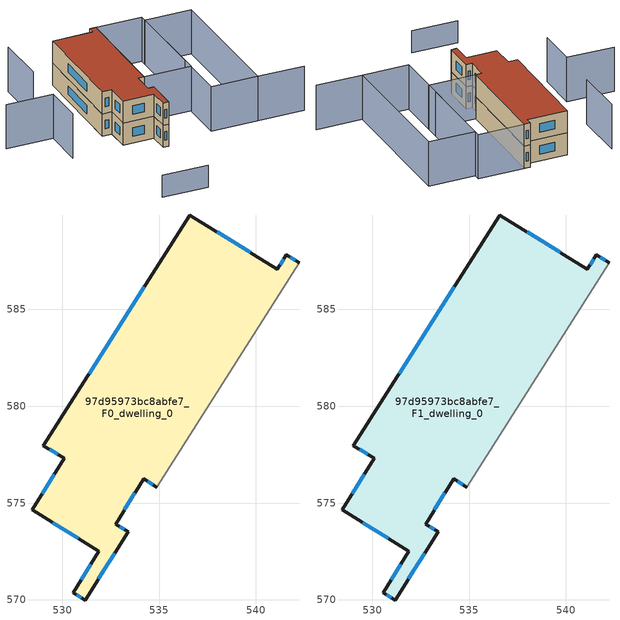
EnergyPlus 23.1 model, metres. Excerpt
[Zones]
97d95973bc8abfe7_F0_dwelling_0
 floor ground (EU_floor_Construction): 541.58,587.83 542.24,587.42 534.88,575.83 534.2,576.25 532.76,573.92 533.41,573.51 531.17,570 530.56,570.37 531.89,572.52 528.45,574.66 530.09,577.31 529.02,577.97 536.59,589.88 541.11,587.08 z0
 wall outside (EU_wall_Construction): 542.24,587.42 541.58,587.83 541.11,587.08 536.59,589.88 529.02,577.97 530.09,577.31 528.45,574.66 531.89,572.52 530.56,570.37 531.17,570 533.41,573.51 532.76,573.92 534.2,576.25 534.88,575.83 z0:3
 wall adiabatic (EU_wall_Construction): 534.88,575.83 542.24,587.42 z0:3
 window (EU_Window_Construction): 530.75,570.26 530.98,570.11 / 531.48,571.85 530.98,571.04 / 529.52,573.99 530.82,573.19 / 529.58,576.49 528.96,575.49 / 529.36,577.77 529.76,577.52 / 534.23,586.17 531.38,581.68 / 539.7,587.95 538,589.01 / 541.43,587.6 541.26,587.31 / 542.03,587.54 541.78,587.7 / 534.41,576.12 534.67,575.96 / 533.21,574.64 533.75,575.52 / 533.21,573.64 532.96,573.79 / 531.87,571.09 532.71,572.42 z0.93:2.07
97d95973bc8abfe7_F1_dwelling_0
 floor to 97d95973bc8abfe7_F0_dwelling_0 (EU_floor_Construction): 541.58,587.83 542.24,587.42 534.88,575.83 534.2,576.25 532.76,573.92 533.41,573.51 531.17,570 530.56,570.37 531.89,572.52 528.45,574.66 530.09,577.31 529.02,577.97 536.59,589.88 541.11,587.08 z3
 wall outside (EU_wall_Construction): 542.24,587.42 541.58,587.83 541.11,587.08 536.59,589.88 529.02,577.97 530.09,577.31 528.45,574.66 531.89,572.52 530.56,570.37 531.17,570 533.41,573.51 532.76,573.92 534.2,576.25 534.88,575.83 z3:6
 wall adiabatic (EU_wall_Construction): 534.88,575.83 542.24,587.42 z3:6
 window (EU_Window_Construction): 530.75,570.26 530.98,570.11 / 531.48,571.85 530.98,571.04 / 529.52,573.99 530.82,573.19 / 529.58,576.49 528.96,575.49 / 529.36,577.77 529.76,577.52 / 534.23,586.17 531.38,581.68 / 539.7,587.95 538,589.01 / 541.43,587.6 541.26,587.31 / 542.03,587.54 541.78,587.7 / 534.41,576.12 534.67,575.96 / 533.21,574.64 533.75,575.52 / 533.21,573.64 532.96,573.79 / 531.87,571.09 532.71,572.42 z3.93:5.07
 roof outside (EU_roof_Construction): 534.88,575.83 542.24,587.42 541.58,587.83 541.11,587.08 536.59,589.88 529.02,577.97 530.09,577.31 528.45,574.66 531.89,572.52 530.56,570.37 531.17,570 533.41,573.51 532.76,573.92 534.2,576.25 z6
shading: 519.95,563.69 525.04,560.46 z0:3; 547.47,561.27 542.32,564.49 / 520.16,585.94 525.4,582.62 / 525.4,582.62 522.46,577.98 / 532.43,593.49 528.82,587.66 / 537.12,567.74 546.97,583.49 / 546.97,583.49 552.17,580.24 / 552.17,580.24 542.31,564.49 / 542.31,564.49 537.12,567.74 / 547.41,584.19 540.13,572.55 / 540.13,572.55 534.88,575.83 / 534.88,575.83 542.17,587.47 / 542.17,587.47 547.41,584.19 z0:6
[Building]
EU S2 Campaign: North Axis=0; Terrain=City; Solar Distribution=FullExterior
[Site:Location]
Montreal-Trudeau.Intl.AP: Latitude=45.4667; Longitude=-73.75; Time Zone=-5; Elevation=36
[SizingPeriod:WeatherFileDays]
AnnualSizingPeriod: Begin Month=1; Begin Day of Month=1; End Month=12; End Day of Month=31; Day of Week for Start Day=Monday; Use Weather File Daylight Saving Period=No; Use Weather File Rain and Snow Indicators=No
[MATERIAL]
EU_InternalMass_Material: Roughness=MediumRough; Thickness=0.1; Conductivity=1; Density=1800; Specific Heat=900; Thermal Absorptance=0.9; Solar Absorptance=0.7; Visible Absorptance=0.7
[MATERIAL:NOMASS] Roughness=MediumRough; Thermal Absorptance=0.9; Solar Absorptance=0.7; Visible Absorptance=0.7
Name | Thermal Resistance
EU_wall_NoMass; EU_floor_NoMass | 1.51479
EU_roof_NoMass | 2.84114
[WINDOWMATERIAL:SIMPLEGLAZINGSYSTEM]
EU_Window_SimpleGlazing: UFactor=3.53504; Solar Heat Gain Coefficient=0.8; Visible Transmittance=0.8
[CONSTRUCTION]
EU_wall_Construction: EU_wall_NoMass
EU_roof_Construction: EU_roof_NoMass
EU_floor_Construction: EU_floor_NoMass
EU_Window_Construction: EU_Window_SimpleGlazing
EU_InternalMass_Construction: EU_InternalMass_Material
[ZONE] Type=1; Multiplier=1; Ceiling Height=autocalculate; Floor Area=autocalculate; Part of Total Floor Area=Yes
Name | Volume
97d95973bc8abfe7_F0_dwelling_0 | 304.217
97d95973bc8abfe7_F1_dwelling_0 | 304.218
[INTERNALMASS] Construction=EU_InternalMass_Construction; Surface Area=101.406
Name | Zone or ZoneList
97d95973bc8abfe7_F0_dwelling_0_EU_InternalMass | 97d95973bc8abfe7_F0_dwelling_0
97d95973bc8abfe7_F1_dwelling_0_EU_InternalMass | 97d95973bc8abfe7_F1_dwelling_0
[OTHEREQUIPMENT] Fuel Type=Electricity; Design Level Calculation Method=Watts/Area; Power per Zone Floor Area=1; Fraction Latent=0; Fraction Radiant=0; Fraction Lost=0; Carbon Dioxide Generation Rate=0; EndUse Subcategory=EU_Step8_InternalGains
Name | Zone or ZoneList or Space or SpaceList | Schedule
EU_Step8_InternalGain_97d95973bc8abfe7_F0_dwelling_0_f000 | 97d95973bc8abfe7_F0_dwelling_0 | EU_Step8_GainSchedule_97d95973bc8abfe7_F0_dwelling_0_f000
EU_Step8_InternalGain_97d95973bc8abfe7_F1_dwelling_0_f000 | 97d95973bc8abfe7_F1_dwelling_0 | EU_Step8_GainSchedule_97d95973bc8abfe7_F1_dwelling_0_f000
[ZONEVENTILATION:DESIGNFLOWRATE] Schedule=EU_AlwaysOn; Design Flow Rate Calculation Method=AirChanges/Hour; Air Changes per Hour=0.775154; Ventilation Type=Natural; Fan Pressure Rise=0; Fan Total Efficiency=1; Constant Term Coefficient=1; Temperature Term Coefficient=0; Velocity Term Coefficient=0; Velocity Squared Term Coefficient=0; Minimum Indoor Temperature=-100; Maximum Indoor Temperature=100; Delta Temperature=-100; Minimum Outdoor Temperature=-100; Maximum Outdoor Temperature=100; Maximum Wind Speed=40
Name | Zone or ZoneList or Space or SpaceList
EU_ConstantAir_97d95973bc8abfe7_F0_dwelling_0 | 97d95973bc8abfe7_F0_dwelling_0
EU_ConstantAir_97d95973bc8abfe7_F1_dwelling_0 | 97d95973bc8abfe7_F1_dwelling_0
[HVACTEMPLATE:THERMOSTAT] Constant Heating Setpoint=20; Constant Cooling Setpoint=50
EU_HeatOnly_97d95973bc8abfe7_F0_dwelling_0; EU_HeatOnly_97d95973bc8abfe7_F1_dwelling_0
[HVACTEMPLATE:ZONE:IDEALLOADSAIRSYSTEM] System Availability Schedule=EU_AlwaysOn; Maximum Heating Supply Air Temperature=50; Minimum Cooling Supply Air Temperature=13; Maximum Heating Supply Air Humidity Ratio=0.0156; Minimum Cooling Supply Air Humidity Ratio=0.0077; Heating Limit=NoLimit; Cooling Limit=NoLimit; Heating Availability Schedule=EU_AlwaysOn; Cooling Availability Schedule=EU_CoolingOff; Dehumidification Control Type=ConstantSensibleHeatRatio; Cooling Sensible Heat Ratio=0.7; Dehumidification Setpoint=60; Humidification Control Type=None; Humidification Setpoint=30; Outdoor Air Method=None; Outdoor Air Flow Rate per Person=0.00944; Outdoor Air Flow Rate per Zone Floor Area=0; Outdoor Air Flow Rate per Zone=0; Demand Controlled Ventilation Type=None; Outdoor Air Economizer Type=NoEconomizer; Heat Recovery Type=None; Sensible Heat Recovery Effectiveness=0.7; Latent Heat Recovery Effectiveness=0.65
Name | Template Thermostat
97d95973bc8abfe7_F0_dwelling_0 | EU_HeatOnly_97d95973bc8abfe7_F0_dwelling_0
97d95973bc8abfe7_F1_dwelling_0 | EU_HeatOnly_97d95973bc8abfe7_F1_dwelling_0
[SIZING:ZONE] Zone Cooling Design Supply Air Temperature Input Method=SupplyAirTemperature; Zone Cooling Design Supply Air Temperature=13; Zone Heating Design Supply Air Temperature Input Method=SupplyAirTemperature; Zone Heating Design Supply Air Temperature=50; Zone Cooling Design Supply Air Humidity Ratio=0.008; Zone Heating Design Supply Air Humidity Ratio=0.008; Cooling Design Air Flow Method=DesignDay; Cooling Design Air Flow Rate=0; Cooling Minimum Air Flow per Zone Floor Area=0.000762; Cooling Minimum Air Flow=0; Cooling Minimum Air Flow Fraction=0.2; Heating Design Air Flow Method=DesignDay; Heating Design Air Flow Rate=0; Heating Maximum Air Flow per Zone Floor Area=0.002032; Heating Maximum Air Flow=0.141576; Heating Maximum Air Flow Fraction=0.3; Account for Dedicated Outdoor Air System=No; Dedicated Outdoor Air System Control Strategy=NeutralSupplyAir; Dedicated Outdoor Air Low Setpoint Temperature for Design=autosize; Dedicated Outdoor Air High Setpoint Temperature for Design=autosize; Zone Load Sizing Method=Sensible Load Only No Latent Load; Zone Latent Cooling Design Supply Air Humidity Ratio Input Method=HumidityRatioDifference; Zone Cooling Design Supply Air Humidity Ratio Difference=0.005; Zone Latent Heating Design Supply Air Humidity Ratio Input Method=HumidityRatioDifference; Zone Humidification Design Supply Air Humidity Ratio Difference=0.005
97d95973bc8abfe7_F0_dwelling_0; 97d95973bc8abfe7_F1_dwelling_0
[SCHEDULE:CONSTANT]
Name | Hourly Value
EU_AlwaysOn | 1
EU_CoolingOff | 0
[SCHEDULE:FILE] Column Number=1; Rows to Skip at Top=0; Number of Hours of Data=8760; Column Separator=Comma; Interpolate to Timestep=No; Minutes per Item=60; Adjust Schedule for Daylight Savings=Yes
Name | File
EU_Step8_GainSchedule_97d95973bc8abfe7_F0_dwelling_0_f000 | ../../schedules/97d95973bc8abfe7/97d95973bc8abfe7_F0_dwelling_0_f000_gain.csv
EU_Step8_GainSchedule_97d95973bc8abfe7_F1_dwelling_0_f000 | ../../schedules/97d95973bc8abfe7/97d95973bc8abfe7_F1_dwelling_0_f000_gain.csv
